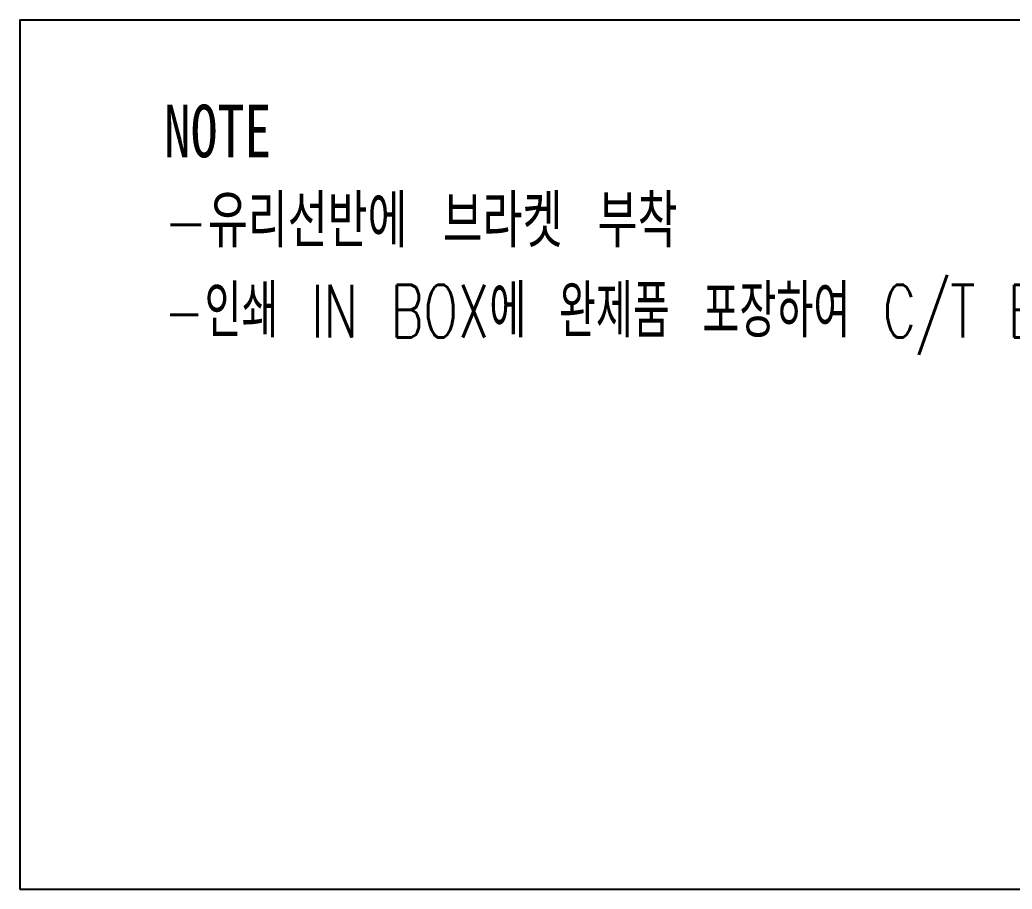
# Model space of a CAD drawing. Extents: x -7342 to 109, y -2632 to 214.
# Drawn here: x -5470.41 to -5420.52, y -2588.46 to -2544.75 of the extents above; entities that cross this region are included whole.
import ezdxf

# ---------------------------------------------------------------- set-up
doc = ezdxf.new("R2010")
doc.units = 0
doc.header["$LTSCALE"] = 7
doc.layers.add('DIM', color=2, linetype='CONTINUOUS')
doc.styles.add('SLDTEXTSTYLE2', font='TXT', dxfattribs={"width": 0.75, "bigfont": 'bigfont'})
doc.styles.add('SLDTEXTSTYLE3', font='TXT', dxfattribs={"width": 0.75})
doc.styles.add('SLDTEXTSTYLE4', font='TXT', dxfattribs={"width": 0.694444, "bigfont": 'bigfont'})

# ---------------------------------------------------------------- blocks, each defined once
blk = doc.blocks.new('SW_NOTE_1')
at = {"layer": 'DIM', "color": 0, "attachment_point": 1}
for s, insert, char_height, style in [('NOTE', (0, 3.411), 2.6458, 'SLDTEXTSTYLE3'), ('-유리선반에 브라켓 부착', (0, -1.117), 2.64583, 'SLDTEXTSTYLE2'), ('-인쇄 IN BOX에 완제품 포장하여 C/T BOX에 6개씩 포장', (0, -5.645), 2.64583, 'SLDTEXTSTYLE4')]:
    blk.add_mtext(s, dxfattribs=dict(at, insert=insert, char_height=char_height, style=style))

msp = doc.modelspace()

# ---------------------------------------------------------------- linework, layer by layer
at = {"layer": 'DIM'}
for p, q in [((-5470.413, -2544.746), (-5362.797, -2544.746)), ((-5470.413, -2544.746), (-5470.413, -2588.459)), ((-5470.413, -2588.459), (-5362.797, -2588.459))]:
    msp.add_line(p, q, dxfattribs=at)

# ---------------------------------------------------------------- block references
msp.add_blockref('SW_NOTE_1', (-5463.172, -2552.424), dxfattribs=at)

doc.saveas('drawing.dxf')
